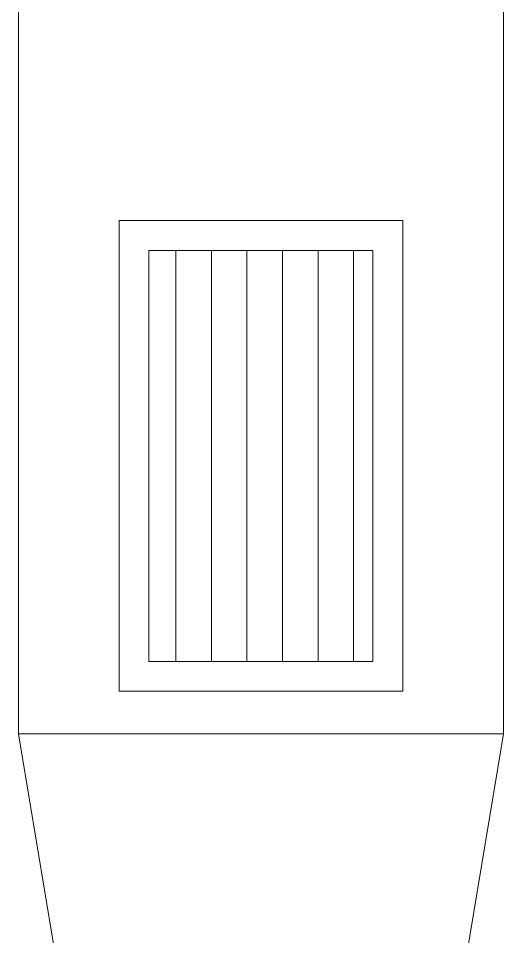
# Model space of a CAD drawing. Header units: millimetres. Extents: x 2085 to 2829, y 1352 to 1631.
# Drawn here: x 2162.463 to 2163.113, y 1609.317 to 1610.546 of the extents above; entities that cross this region are included whole.
import ezdxf

# ---------------------------------------------------------------- set-up
doc = ezdxf.new("R2010")
doc.units = ezdxf.units.MM
doc.layers.add('A_30_Extractores', color=251, linetype='Continuous', lineweight=13)

# ---------------------------------------------------------------- blocks, each defined once
blk = doc.blocks.new('REJ 55x30')
at = {"layer": 'A_30_Extractores', "ltscale": 0.7}
h = blk.add_hatch(dxfattribs=at)
h.set_pattern_fill('ANSI31', color=256, scale=0.015, angle=45)
h.set_pattern_definition([(90, (-1791.153135, -553.6559), (-0.047625, 0), [])])
h.paths.add_polyline_path([(0.04, 0.59), (0.04, 0.04), (0.34, 0.04), (0.34, 0.59)])
for points in [[(0, 0.63), (0, 0), (0.38, 0), (0.38, 0.63)], [(0.04, 0.59), (0.04, 0.04), (0.34, 0.04), (0.34, 0.59)]]:
    blk.add_lwpolyline(points, close=True, dxfattribs=at)

msp = doc.modelspace()

# ---------------------------------------------------------------- linework, layer by layer
at = {"layer": 'A_30_Extractores'}
for points in [[(2162.4634, 1611.0765), (2162.4634, 1609.5883)], [(2163.1134, 1611.0765), (2163.1134, 1609.5883)], [(2162.4634, 1609.5883), (2163.1134, 1609.5883)], [(2162.4634, 1609.5883), (2162.5134, 1609.2883), (2162.5134, 1603.5995), (2163.0634, 1603.5995), (2163.0634, 1609.2883), (2163.1134, 1609.5883)]]:
    msp.add_lwpolyline(points, dxfattribs=at)

# ---------------------------------------------------------------- block references
msp.add_blockref('REJ 55x30', (2162.5984, 1609.6455), dxfattribs=at)

doc.saveas('drawing.dxf')
